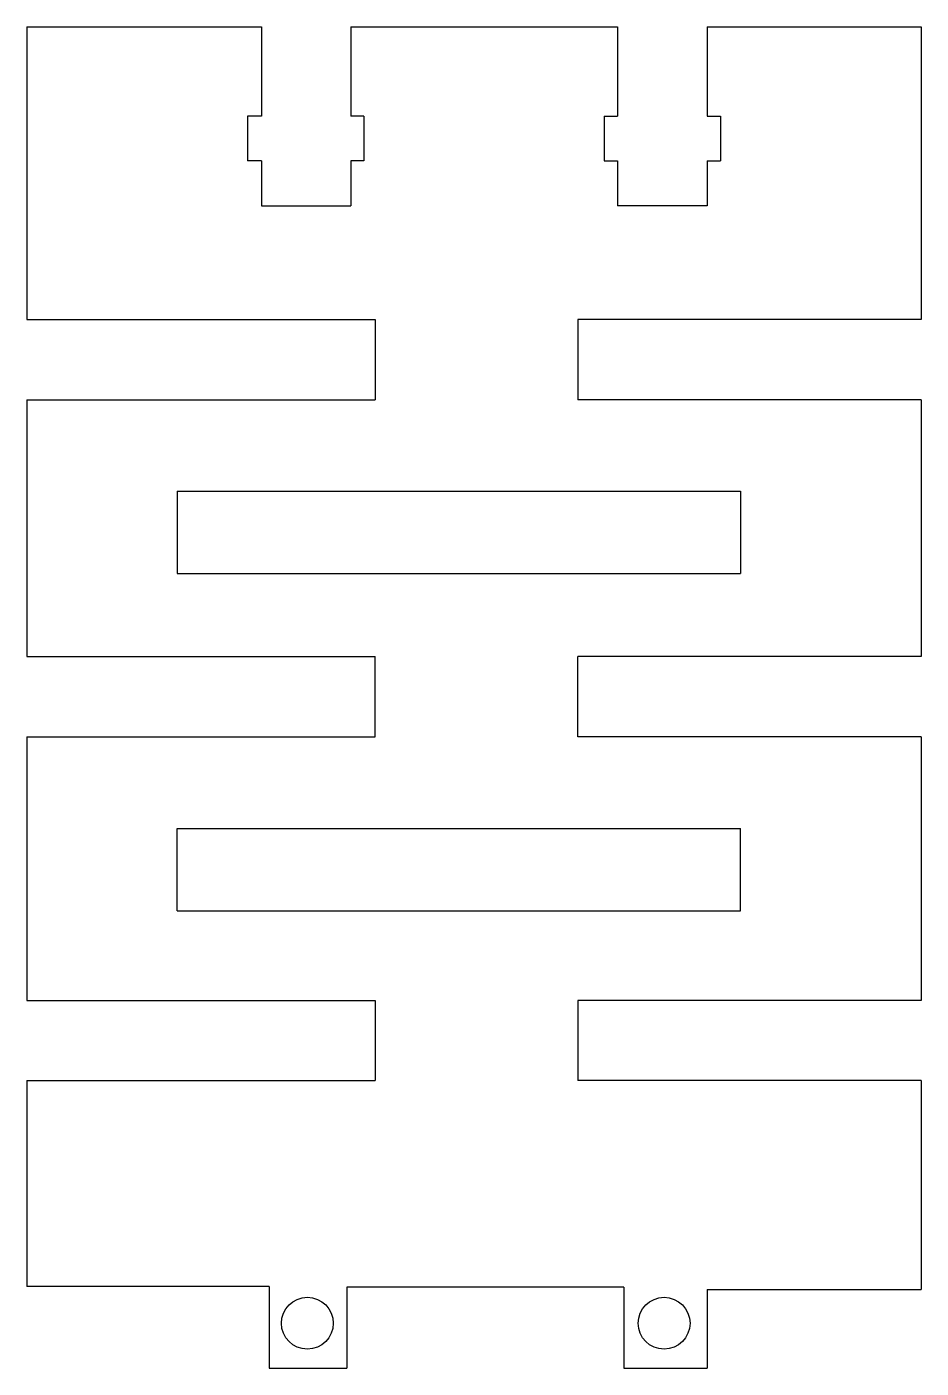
# Model space of a CAD drawing. Extents: x -1.02 to 0.98, y -1.01 to 1.99.
import ezdxf

# ---------------------------------------------------------------- set-up
doc = ezdxf.new("R2010")
doc.units = 0
doc.header["$MEASUREMENT"] = 0
doc.layers.add('VISIBLE', color=7, linetype='CONTINUOUS')

msp = doc.modelspace()

# ---------------------------------------------------------------- linework, layer by layer
at = {"layer": 'VISIBLE'}
for p, q in [((-1.0228, 1.9887), (-0.4983, 1.9887)), ((-1.0228, 1.9887), (-1.0228, 1.3338)), ((-0.4983, 1.9887), (-0.4983, 1.7887)), ((-0.2983, 1.9887), (0.2983, 1.9887)), ((-0.2983, 1.9887), (-0.2983, 1.7887)), ((0.2983, 1.9887), (0.2983, 1.7887)), ((0.4983, 1.9887), (0.9772, 1.9887)), ((0.4983, 1.9887), (0.4983, 1.7887)), ((0.9772, 1.9887), (0.9772, 1.3338)), ((-0.5293, 1.7887), (-0.5293, 1.6887)), ((-0.4983, 1.7887), (-0.5293, 1.7887)), ((-0.2693, 1.7887), (-0.2983, 1.7887)), ((-0.2693, 1.7887), (-0.2693, 1.6887)), ((0.2683, 1.7887), (0.2683, 1.6887)), ((0.2683, 1.7887), (0.2983, 1.7887)), ((0.4983, 1.7887), (0.5283, 1.7887)), ((0.5283, 1.7887), (0.5283, 1.6887)), ((-0.4983, 1.6887), (-0.5293, 1.6887)), ((-0.4983, 1.6887), (-0.4983, 1.5887)), ((-0.2693, 1.6887), (-0.2983, 1.6887)), ((-0.2983, 1.6887), (-0.2983, 1.5887)), ((0.2683, 1.6887), (0.2983, 1.6887)), ((0.2983, 1.6887), (0.2983, 1.5887)), ((0.4983, 1.6887), (0.5283, 1.6887)), ((0.4983, 1.6887), (0.4983, 1.5887)), ((-0.4983, 1.5887), (-0.2983, 1.5887)), ((0.4983, 1.5887), (0.2983, 1.5887)), ((-1.0228, 1.3338), (-0.2436, 1.3338)), ((-0.2436, 1.3338), (-0.2436, 1.1545)), ((0.2095, 1.3338), (0.2095, 1.1545)), ((0.9772, 1.3338), (0.2095, 1.3338)), ((-1.0228, 1.1545), (-0.2436, 1.1545)), ((-1.0228, 1.1545), (-1.0228, 0.5802)), ((0.9772, 1.1545), (0.2095, 1.1545)), ((0.9772, 1.1545), (0.9772, 0.5802)), ((-0.6868, 0.9504), (-0.6868, 0.7661)), ((-0.6868, 0.9504), (0.573, 0.9504)), ((0.573, 0.9504), (0.573, 0.7661)), ((-0.6868, 0.7661), (0.573, 0.7661)), ((-1.0228, 0.5802), (-0.2436, 0.5802)), ((-0.2436, 0.4009), (-0.2436, 0.5802)), ((0.2095, 0.4009), (0.2095, 0.5802)), ((0.9772, 0.5802), (0.2095, 0.5802)), ((-1.0228, 0.4009), (-0.2436, 0.4009)), ((-1.0228, 0.4009), (-1.0228, -0.1887)), ((0.9772, 0.4009), (0.2095, 0.4009)), ((0.9772, 0.4009), (0.9772, -0.1887)), ((-0.6868, 0.0115), (-0.6868, 0.1958)), ((-0.6868, 0.1958), (0.573, 0.1958)), ((0.573, 0.0115), (0.573, 0.1958)), ((-0.6868, 0.0115), (0.573, 0.0115)), ((-1.0228, -0.1887), (-0.2436, -0.1887)), ((-0.2436, -0.1887), (-0.2436, -0.3679)), ((0.2095, -0.1887), (0.2095, -0.3679)), ((0.9772, -0.1887), (0.2095, -0.1887)), ((-1.0228, -0.3679), (-0.2436, -0.3679)), ((-1.0228, -0.3679), (-1.0228, -0.8283)), ((0.9772, -0.3679), (0.2095, -0.3679)), ((0.9772, -0.3679), (0.9772, -0.8356)), ((-0.4809, -0.8283), (-1.0228, -0.8283)), ((-0.4809, -0.8283), (-0.4809, -1.0113)), ((-0.3073, -0.8303), (-0.3073, -1.0113)), ((0.3123, -0.8303), (-0.3073, -0.8303)), ((0.3123, -0.8303), (0.3123, -1.0113)), ((0.4983, -0.8356), (0.4983, -1.0113)), ((0.4983, -0.8356), (0.9772, -0.8356)), ((-0.4809, -1.0113), (-0.3073, -1.0113)), ((0.3123, -1.0113), (0.4983, -1.0113))]:
    msp.add_line(p, q, dxfattribs=at)
for centre in [(-0.3955, -0.9108), (0.4023, -0.9108)]:
    msp.add_circle(centre, 0.058, dxfattribs=at)

doc.saveas('drawing.dxf')
